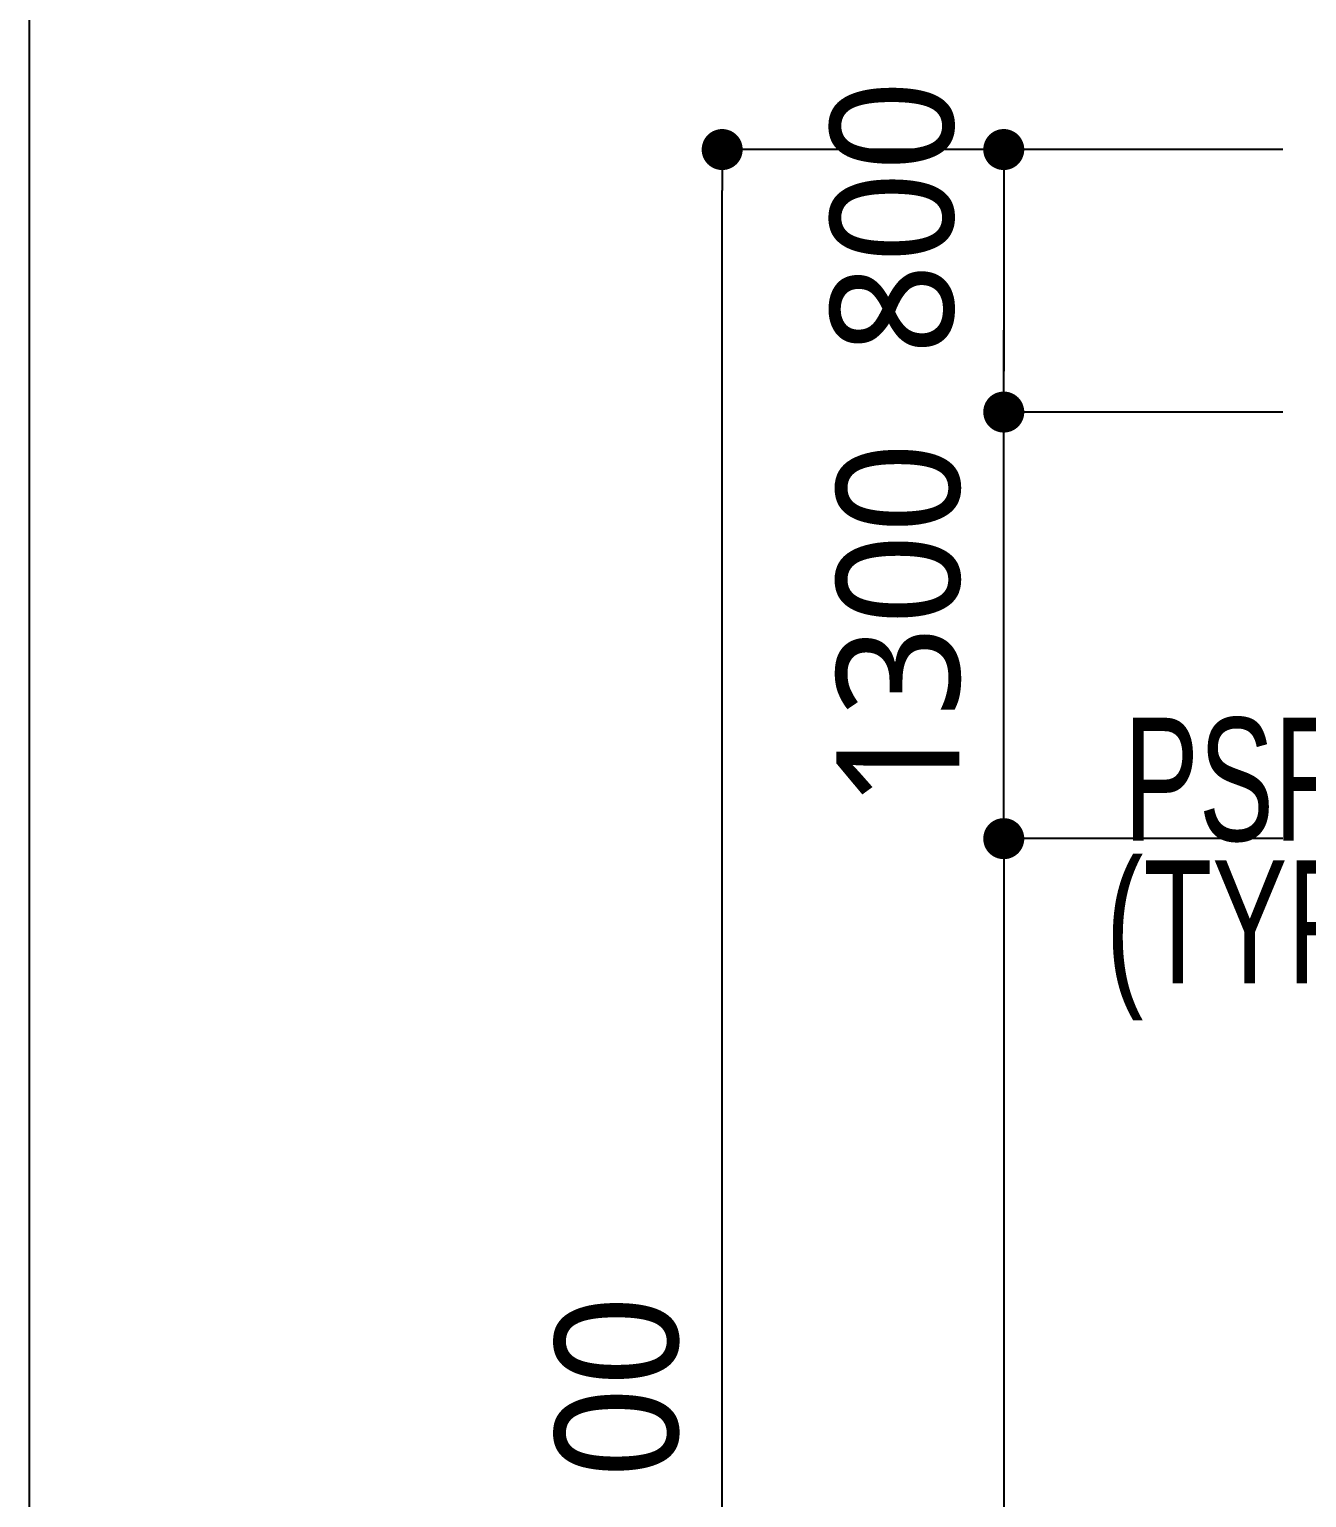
# Model space of a CAD drawing. Header units: millimetres. Extents: x 0 to 268175, y 0 to 74250.
# Drawn here: x 39452 to 43346, y 50940 to 55414 of the extents above; entities that cross this region are included whole.
import ezdxf
from ezdxf.enums import TextEntityAlignment as Align

# ---------------------------------------------------------------- set-up
doc = ezdxf.new("R2010")
doc.units = ezdxf.units.MM
doc.header["$LTSCALE"] = 200
doc.layers.get('DEFPOINTS').update_dxf_attribs({"color": 137})
doc.layers.add('BA', color=9, linetype='Continuous')
doc.layers.add('PIPE RACK', color=6, linetype='Continuous')
doc.styles.get("Standard").update_dxf_attribs({"font": 'malgun.ttf'})
doc.styles.add('돋움체', font='gulim.ttc')
doc.styles.add('맑은고딕', font='malgun.ttf')
doc.dimstyles.new('DIM30', dxfattribs={"dimscale": 30, "dimtxt": 3, "dimasz": 1, "dimexe": 0, "dimexo": 0, "dimgap": 1, "dimtad": 1, "dimdec": 0, "dimzin": 0, "dimdsep": 46, "dimtxsty": 'Standard', "dimblk1": 'DOT', "dimblk2": 'DOT', "dimsah": 1, "dimcen": 0, "dimdle": 2, "dimclrd": 1, "dimclre": 1, "dimclrt": 2, "dimadec": 0, "dimazin": 0, "dimtfac": 1, "dimtdec": 0, "dimtix": 1, "dimtmove": 2, "dimatfit": 3, "dimldrblk": 'DOT', "dimfxl": 1, "dimtolj": 1, "dimtzin": 0, "dimarcsym": 0})

# ---------------------------------------------------------------- blocks, each defined once
blk = doc.blocks.new('_DOT')
at = {"color": 0, "linetype": 'ByBlock'}
blk.add_line((-0.5, 0), (-1, 0), dxfattribs=at)
at = {"color": 0, "linetype": 'ByBlock', "const_width": 0.5}
blk.add_lwpolyline([(-0.25, 0, 1), (0.25, 0, 1)], format="xyb", close=True, dxfattribs=at)
blk = doc.blocks.new('*D3567')
at = {"layer": 'BA', "lineweight": -2}
for p, q in [((43273, 55048.2), (41564.4, 55048.2)), ((41564.4, 47073.2), (41564.4, 54923.2)), ((43273, 46948.2), (41564.4, 46948.2))]:
    blk.add_line(p, q, dxfattribs=at)
at = {"layer": 'DEFPOINTS', "color": 0}
for p in [(41564.4, 55048.2), (43273, 55048.2), (43273, 46948.2)]:
    blk.add_point(p, dxfattribs=at)
at = {"layer": 'BA', "linetype": 'ByBlock', "lineweight": -2, "xscale": 125, "yscale": 125, "zscale": 125}
for p, rotation in [((41564.4, 55048.2), 90), ((41564.4, 46948.2), 270)]:
    blk.add_blockref('_DOT', p, dxfattribs=dict(at, rotation=rotation))
at = {"layer": 'BA', "insert": (41244.6, 50998.2), "char_height": 375, "attachment_point": 5, "rotation": 90, "style": '맑은고딕'}
blk.add_mtext('\\A1;8100', dxfattribs=at)
blk = doc.blocks.new('*D3568')
at = {"layer": 'BA', "lineweight": -2}
for p, q in [((43273, 52948.2), (42422.7, 52948.2)), ((42422.7, 52823.2), (42422.7, 47073.2)), ((43273, 46948.2), (42422.7, 46948.2))]:
    blk.add_line(p, q, dxfattribs=at)
at = {"layer": 'DEFPOINTS', "color": 0}
for p in [(43273, 52948.2), (42422.7, 46948.2), (43273, 46948.2)]:
    blk.add_point(p, dxfattribs=at)
at = {"layer": 'BA', "linetype": 'ByBlock', "lineweight": -2, "xscale": 125, "yscale": 125, "zscale": 125}
for p, rotation in [((42422.7, 52948.2), 90), ((42422.7, 46948.2), 270)]:
    blk.add_blockref('_DOT', p, dxfattribs=dict(at, rotation=rotation))
at = {"layer": 'BA', "insert": (42103.9, 49948.2), "char_height": 375, "attachment_point": 5, "rotation": 90, "style": '맑은고딕'}
blk.add_mtext('\\A1;6000', dxfattribs=at)
blk = doc.blocks.new('*D3569')
at = {"layer": 'BA', "lineweight": -2}
for p, q in [((43273, 55048.2), (42422.7, 55048.2)), ((42422.7, 54923.2), (42422.7, 54373.2)), ((43273, 54248.2), (42422.7, 54248.2))]:
    blk.add_line(p, q, dxfattribs=at)
at = {"layer": 'DEFPOINTS', "color": 0}
for p in [(43273, 55048.2), (42422.7, 54248.2), (43273, 54248.2)]:
    blk.add_point(p, dxfattribs=at)
at = {"layer": 'BA', "linetype": 'ByBlock', "lineweight": -2, "xscale": 125, "yscale": 125, "zscale": 125}
for p, rotation in [((42422.7, 55048.2), 90), ((42422.7, 54248.2), 270)]:
    blk.add_blockref('_DOT', p, dxfattribs=dict(at, rotation=rotation))
at = {"layer": 'BA', "insert": (42084, 54841.3), "char_height": 375, "attachment_point": 5, "rotation": 90, "style": '맑은고딕'}
blk.add_mtext('\\A1;800', dxfattribs=at)
blk = doc.blocks.new('*D3570')
at = {"layer": 'BA', "lineweight": -2}
for p, q in [((42422.7, 54373.2), (42422.7, 54498.2)), ((43273, 54248.2), (42422.7, 54248.2)), ((42422.7, 52948.2), (42422.7, 54248.2)), ((43273, 52948.2), (42422.7, 52948.2)), ((42422.7, 52823.2), (42422.7, 52698.2))]:
    blk.add_line(p, q, dxfattribs=at)
at = {"layer": 'DEFPOINTS', "color": 0}
for p in [(42422.7, 54248.2), (43273, 54248.2), (43273, 52948.2)]:
    blk.add_point(p, dxfattribs=at)
at = {"layer": 'BA', "linetype": 'ByBlock', "lineweight": -2, "xscale": 125, "yscale": 125, "zscale": 125}
for p, rotation in [((42422.7, 54248.2), 270), ((42422.7, 52948.2), 90)]:
    blk.add_blockref('_DOT', p, dxfattribs=dict(at, rotation=rotation))
at = {"layer": 'BA', "insert": (42102.9, 53598.2), "char_height": 375, "attachment_point": 5, "rotation": 90, "style": '맑은고딕'}
blk.add_mtext('\\A1;1300', dxfattribs=at)

msp = doc.modelspace()

# ---------------------------------------------------------------- linework, layer by layer
at = {"layer": 'DEFPOINTS'}
msp.add_lwpolyline([(39452.5, 71625), (125327.5, 71625), (125327.5, 2625), (39452.5, 2625)], close=True, dxfattribs=at)
msp.add_lwpolyline([(39452.5, 71625), (125327.5, 71625), (125327.5, 2625), (39452.5, 2625)], close=True, dxfattribs=at)

# ---------------------------------------------------------------- texts
at = {"layer": 'PIPE RACK', "style": '돋움체', "width": 0.7}
for s, p in [('PSF 82(150SQ.)', (42788.5, 53129.1, 0)), ('(TYP.)', (42733.9, 52695, 0))]:
    msp.add_text(s, height=375, dxfattribs=at).set_placement(p, align=Align.MIDDLE_LEFT)

# ---------------------------------------------------------------- dimensions: what is measured, and where the dimension line sits
at = {"layer": 'BA'}
dim = msp.add_linear_dim(base=(42422.7, 54248.2), p1=(43273, 55048.2), p2=(43273, 54248.2), angle=270, dimstyle='DIM30', override={"dimscale": 125, "dimtxsty": '맑은고딕', "dimclrd": 256, "dimclre": 256, "dimclrt": 256, "dimldrblk": 'DOT'}, dxfattribs=at)
dim.commit()
dim.dimension.update_dxf_attribs({"geometry": '*D3569', "text_midpoint": (42084, 54841.3), "dimtype": 160})
for base, p1, p2, angle, picture, middle in [((41564.4, 55048.2), (43273, 46948.2), (43273, 55048.2), 270, '*D3567', (41244.6, 50998.2)), ((42422.7, 54248.2), (43273, 52948.2), (43273, 54248.2), 90, '*D3570', (42102.9, 53598.2)), ((42422.7, 46948.2), (43273, 52948.2), (43273, 46948.2), 270, '*D3568', (42103.9, 49948.2))]:
    dim = msp.add_linear_dim(base=base, p1=p1, p2=p2, angle=angle, dimstyle='DIM30', override={"dimscale": 125, "dimtxsty": '맑은고딕', "dimclrd": 256, "dimclre": 256, "dimclrt": 256, "dimldrblk": 'DOT'}, dxfattribs=at)
    dim.commit()
    dim.dimension.update_dxf_attribs({"geometry": picture, "text_midpoint": middle})

doc.saveas('drawing.dxf')
